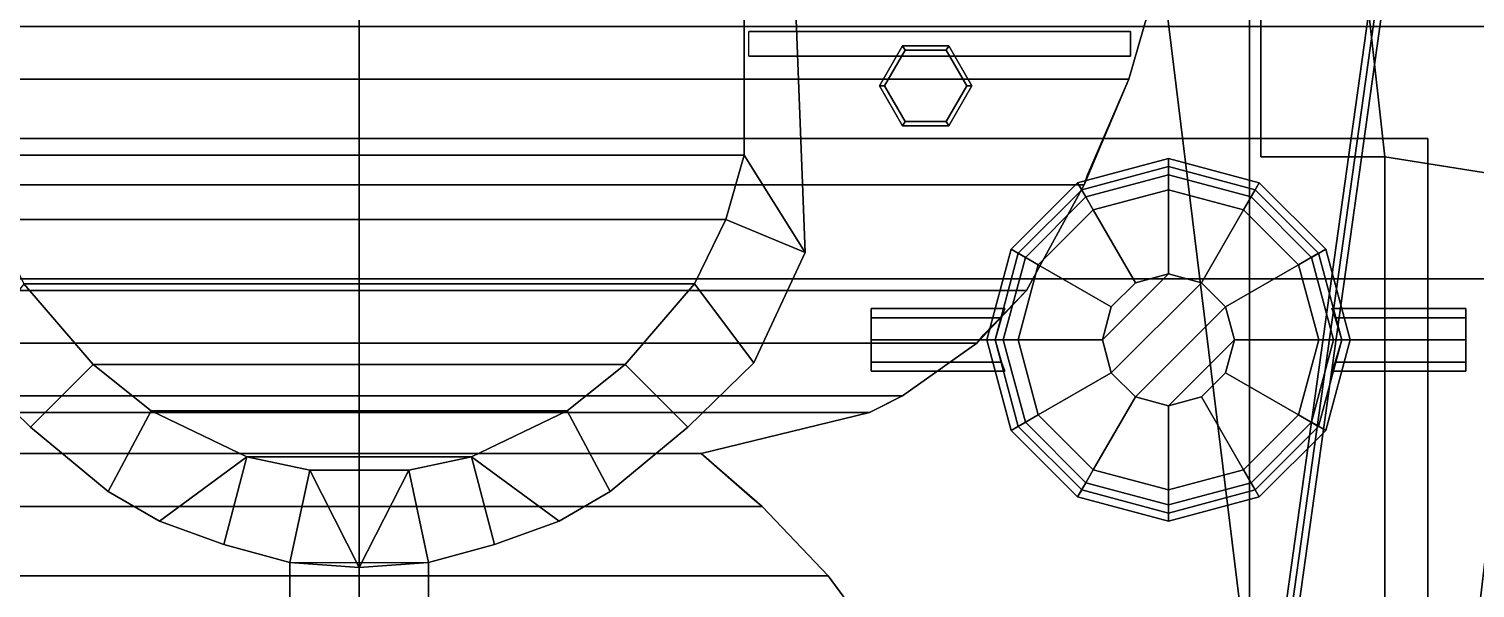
# Model space of a CAD drawing. Extents: x -12 to 12, y -95 to 93.
# Drawn here: x -2 to 6.76, y -0.53 to 2.86 of the extents above; entities that cross this region are included whole.
import ezdxf

# ---------------------------------------------------------------- set-up
doc = ezdxf.new("R2010")
doc.units = 0
doc.layers.get('0').update_dxf_attribs({"linetype": 'CONTINUOUS'})
doc.layers.add('RAILINGS', color=6, linetype='CONTINUOUS')
doc.layers.add('SUPERSCTUCTURE', color=3, linetype='CONTINUOUS')

msp = doc.modelspace()

# ---------------------------------------------------------------- linework, layer by layer
for points in [[(3, 18.38, 22.13), (5.5, -1.99, 28.75), (5.5, -1.99, 28.81), (3, 18.38, 22.18)], [(3, 18.38, 22.18), (5.5, -1.99, 28.81), (5.5, -1.99, 28.75), (3, 18.38, 22.13)], [(0, 15.71, 24.72), (0, -1.95, 31.76), (0, -1.95, 31.69), (0, 15.71, 24.67)], [(0, 15.71, 24.67), (0, -1.95, 31.69), (0, -1.95, 31.76), (0, 15.71, 24.72)], [(0, 1.35, -7.11), (-5.39, 1.35, -7.11), (-5.39, 10.75, -7.11), (0, 10.75, -7.11)], [(0, 10.75, -7.11), (5.39, 10.75, -7.11), (5.39, 1.35, -7.11), (0, 1.35, -7.11)], [(7.02, 1.35, -6.98), (5.39, 1.35, -7.11), (5.39, 10.75, -7.11), (6.5, 10.75, -6.98)], [(7.83, 1.35, -6.73), (7.02, 1.35, -6.98), (6.5, 10.75, -6.98), (7.61, 10.75, -6.73)], [(2.33, 2.1, 20.54), (2.33, 5.3, 20.54), (2.33, 4.41, 23.79), (2.33, 2.1, 22.5)], [(2.7, 1.51, 20.54), (2.56, 5.12, 20.54), (2.33, 5.3, 20.54), (2.33, 2.1, 20.54)], [(2.7, 1.51, 8.77), (2.56, 5.12, 8.77), (2.56, 5.12, 20.54), (2.7, 1.51, 20.54)], [(2.33, 4.41, 23.79), (-2.33, 4.41, 23.79), (-2.33, 2.1, 22.5), (2.33, 2.1, 22.5)], [(-4.66, 2.56, 16.64), (-4.95, 3.57, 16.64), (4.95, 3.57, 16.64), (4.66, 2.56, 16.64)], [(4.95, 3.57, 16.74), (-4.95, 3.57, 16.74), (-4.66, 2.56, 16.74), (4.66, 2.56, 16.74)], [(4.66, 2.56, 16.64), (4.95, 3.57, 16.64), (4.95, 3.57, 16.74), (4.66, 2.56, 16.74)], [(-8.53, -1.89, 8.67), (-8.53, 2.88, 8.67), (8.53, 2.88, 8.67), (8.53, -1.89, 8.67)], [(8.53, 2.88, 8.77), (-8.53, 2.88, 8.77), (-8.53, -1.89, 8.77), (8.53, -1.89, 8.77)], [(4.67, 2.85, 16.18), (2.36, 2.85, 13.17), (2.36, 2.85, 16.64), (4.67, 2.85, 16.64)], [(4.67, 2.7, 16.18), (2.36, 2.7, 13.17), (2.36, 2.85, 13.17), (4.67, 2.85, 16.18)], [(4.67, 2.7, 16.64), (4.67, 2.7, 16.18), (4.67, 2.85, 16.18), (4.67, 2.85, 16.64)], [(3.29, 2.7625, 16.74), (3.15, 2.52, 16.74), (3.15, 2.52, 16.79), (3.29, 2.7625, 16.79)], [(3.18, 2.52, 16.82), (3.305, 2.7365, 16.82), (3.29, 2.7625, 16.79), (3.15, 2.52, 16.79)], [(3.305, 2.7365, 16.82), (3.18, 2.52, 16.82), (3.18, 2.52, 17.43), (3.305, 2.7365, 17.43)], [(3.57, 2.7625, 16.74), (3.29, 2.7625, 16.74), (3.29, 2.7625, 16.79), (3.57, 2.7625, 16.79)], [(3.305, 2.7365, 16.82), (3.555, 2.7365, 16.82), (3.57, 2.7625, 16.79), (3.29, 2.7625, 16.79)], [(3.555, 2.7365, 16.82), (3.305, 2.7365, 16.82), (3.305, 2.7365, 17.43), (3.555, 2.7365, 17.43)], [(3.555, 2.7365, 16.82), (3.68, 2.52, 16.82), (3.71, 2.52, 16.79), (3.57, 2.7625, 16.79)], [(3.68, 2.52, 16.82), (3.555, 2.7365, 16.82), (3.555, 2.7365, 17.43), (3.68, 2.52, 17.43)], [(3.71, 2.52, 16.74), (3.57, 2.7625, 16.74), (3.57, 2.7625, 16.79), (3.71, 2.52, 16.79)], [(2.36, 2.7, 16.64), (2.36, 2.7, 13.17), (4.67, 2.7, 16.18), (4.67, 2.7, 16.64)], [(4.66, 2.56, 16.74), (-4.66, 2.56, 16.74), (-4.39, 1.92, 16.74), (4.39, 1.92, 16.74)], [(-4.39, 1.92, 16.64), (-4.66, 2.56, 16.64), (4.66, 2.56, 16.64), (4.39, 1.92, 16.64)], [(4.39, 1.92, 16.64), (4.66, 2.56, 16.64), (4.66, 2.56, 16.74), (4.39, 1.92, 16.74)], [(3.15, 2.52, 16.74), (3.29, 2.2775, 16.74), (3.29, 2.2775, 16.79), (3.15, 2.52, 16.79)], [(3.305, 2.3035, 16.82), (3.18, 2.52, 16.82), (3.15, 2.52, 16.79), (3.29, 2.2775, 16.79)], [(3.18, 2.52, 16.82), (3.305, 2.3035, 16.82), (3.305, 2.3035, 17.43), (3.18, 2.52, 17.43)], [(3.68, 2.52, 16.82), (3.555, 2.3035, 16.82), (3.57, 2.2775, 16.79), (3.71, 2.52, 16.79)], [(3.555, 2.3035, 16.82), (3.68, 2.52, 16.82), (3.68, 2.52, 17.43), (3.555, 2.3035, 17.43)], [(3.57, 2.2775, 16.74), (3.71, 2.52, 16.74), (3.71, 2.52, 16.79), (3.57, 2.2775, 16.79)], [(3.555, 2.3035, 16.82), (3.305, 2.3035, 16.82), (3.29, 2.2775, 16.79), (3.57, 2.2775, 16.79)], [(3.29, 2.2775, 16.74), (3.57, 2.2775, 16.74), (3.57, 2.2775, 16.79), (3.29, 2.2775, 16.79)], [(3.305, 2.3035, 16.82), (3.555, 2.3035, 16.82), (3.555, 2.3035, 17.43), (3.305, 2.3035, 17.43)], [(6.47, 2.2, 8.77), (-6.47, 2.2, 8.77), (-6.47, 2.2, 12.72), (6.47, 2.2, 12.72)], [(6.47, 2.2, 12.72), (-6.47, 2.2, 12.72), (-6.47, -0.68, 12.72), (6.47, -0.68, 12.72)], [(6.47, -0.68, 8.77), (6.47, 2.2, 8.77), (6.47, 2.2, 12.72), (6.47, -0.68, 12.72)], [(2.33, 2.1, 22.5), (-2.33, 2.1, 22.5), (-2.22, 1.71, 22.28), (2.22, 1.71, 22.28)], [(2.7, 1.51, 20.54), (2.7, 1.51, 20.54), (2.33, 2.1, 20.54), (2.22, 1.71, 20.54)], [(2.22, 1.71, 20.54), (2.33, 2.1, 20.54), (2.33, 2.1, 22.5), (2.22, 1.71, 22.28)], [(4.9, 2.08, 13.43), (4.35, 1.9326, 13.43), (4.375, 1.8893, 13.43), (4.9, 2.03, 13.43)], [(4.9, 1.98, 13.28), (4.4, 1.846, 13.28), (4.35, 1.9326, 13.28), (4.9, 2.08, 13.28)], [(4.9, 2.08, 13.28), (4.35, 1.9326, 13.28), (4.35, 1.9326, 13.43), (4.9, 2.08, 13.43)], [(4.9, 2.03, 13.43), (4.375, 1.8893, 13.43), (4.375, 1.8893, 15.33), (4.9, 2.03, 15.33)], [(4.9, 2.03, 15.33), (4.375, 1.8893, 15.33), (4.445, 1.7681, 15.53), (4.9, 1.89, 15.53)], [(5.45, 1.9326, 13.43), (4.9, 2.08, 13.43), (4.9, 2.03, 13.43), (5.425, 1.8893, 13.43)], [(5.4, 1.846, 13.28), (4.9, 1.98, 13.28), (4.9, 2.08, 13.28), (5.45, 1.9326, 13.28)], [(5.45, 1.9326, 13.28), (4.9, 2.08, 13.28), (4.9, 2.08, 13.43), (5.45, 1.9326, 13.43)], [(5.425, 1.8893, 13.43), (4.9, 2.03, 13.43), (4.9, 2.03, 15.33), (5.425, 1.8893, 15.33)], [(5.425, 1.8893, 15.33), (4.9, 2.03, 15.33), (4.9, 1.89, 15.53), (5.355, 1.7681, 15.53)], [(4.35, 1.9326, 13.43), (3.9474, 1.53, 13.43), (3.9907, 1.505, 13.43), (4.375, 1.8893, 13.43)], [(4.4, 1.846, 13.28), (4.034, 1.48, 13.28), (3.9474, 1.53, 13.28), (4.35, 1.9326, 13.28)], [(4.35, 1.9326, 13.28), (3.9474, 1.53, 13.28), (3.9474, 1.53, 13.43), (4.35, 1.9326, 13.43)], [(4.9, 1.98, 12.72), (4.4, 1.846, 12.72), (4.4, 1.846, 13.28), (4.9, 1.98, 13.28)], [(5.4, 1.846, 12.72), (4.9, 1.98, 12.72), (4.9, 1.98, 13.28), (5.4, 1.846, 13.28)], [(5.766, 1.48, 13.28), (5.4, 1.846, 13.28), (5.45, 1.9326, 13.28), (5.8526, 1.53, 13.28)], [(5.8526, 1.53, 13.43), (5.45, 1.9326, 13.43), (5.425, 1.8893, 13.43), (5.8093, 1.505, 13.43)], [(5.8526, 1.53, 13.28), (5.45, 1.9326, 13.28), (5.45, 1.9326, 13.43), (5.8526, 1.53, 13.43)], [(4.39, 1.92, 16.74), (-4.39, 1.92, 16.74), (-4.04, 1.28, 16.74), (4.04, 1.28, 16.74)], [(-4.04, 1.28, 16.64), (-4.39, 1.92, 16.64), (4.39, 1.92, 16.64), (4.04, 1.28, 16.64)], [(4.375, 1.8893, 13.43), (3.9907, 1.505, 13.43), (3.9907, 1.505, 15.33), (4.375, 1.8893, 15.33)], [(4.375, 1.8893, 15.33), (3.9907, 1.505, 15.33), (4.1119, 1.435, 15.53), (4.445, 1.7681, 15.53)], [(4.4, 1.846, 12.72), (4.034, 1.48, 12.72), (4.034, 1.48, 13.28), (4.4, 1.846, 13.28)], [(4.04, 1.28, 16.64), (4.39, 1.92, 16.64), (4.39, 1.92, 16.74), (4.04, 1.28, 16.74)], [(4.9, 1.89, 15.53), (4.445, 1.7681, 15.53), (4.7, 1.3264, 15.67), (4.9, 1.38, 15.67)], [(5.355, 1.7681, 15.53), (4.9, 1.89, 15.53), (4.9, 1.38, 15.67), (5.1, 1.3264, 15.67)], [(5.8093, 1.505, 15.33), (5.425, 1.8893, 15.33), (5.355, 1.7681, 15.53), (5.6881, 1.435, 15.53)], [(5.766, 1.48, 12.72), (5.4, 1.846, 12.72), (5.4, 1.846, 13.28), (5.766, 1.48, 13.28)], [(5.8093, 1.505, 13.43), (5.425, 1.8893, 13.43), (5.425, 1.8893, 15.33), (5.8093, 1.505, 15.33)], [(4.445, 1.7681, 15.53), (4.1119, 1.435, 15.53), (4.5536, 1.18, 15.67), (4.7, 1.3264, 15.67)], [(5.6881, 1.435, 15.53), (5.355, 1.7681, 15.53), (5.1, 1.3264, 15.67), (5.2464, 1.18, 15.67)], [(2.22, 1.71, 22.28), (-2.22, 1.71, 22.28), (-2.03, 1.32, 22.06), (2.03, 1.32, 22.06)], [(2.39, 0.84, 20.54), (2.7, 1.51, 20.54), (2.22, 1.71, 20.54), (2.03, 1.32, 20.54)], [(2.03, 1.32, 20.54), (2.22, 1.71, 20.54), (2.22, 1.71, 22.28), (2.03, 1.32, 22.06)], [(2.39, 0.84, 12.72), (2.7, 1.51, 12.72), (2.7, 1.51, 20.54), (2.39, 0.84, 20.54)], [(3.9474, 1.53, 13.43), (3.8, 0.98, 13.43), (3.85, 0.98, 13.43), (3.9907, 1.505, 13.43)], [(4.034, 1.48, 13.28), (3.9, 0.98, 13.28), (3.8, 0.98, 13.28), (3.9474, 1.53, 13.28)], [(3.9474, 1.53, 13.28), (3.8, 0.98, 13.28), (3.8, 0.98, 13.43), (3.9474, 1.53, 13.43)], [(3.9907, 1.505, 13.43), (3.85, 0.98, 13.43), (3.85, 0.98, 15.33), (3.9907, 1.505, 15.33)], [(3.9907, 1.505, 15.33), (3.85, 0.98, 15.33), (3.99, 0.98, 15.53), (4.1119, 1.435, 15.53)], [(5.95, 0.98, 15.33), (5.8093, 1.505, 15.33), (5.6881, 1.435, 15.53), (5.81, 0.98, 15.53)], [(5.9, 0.98, 13.28), (5.766, 1.48, 13.28), (5.8526, 1.53, 13.28), (6, 0.98, 13.28)], [(6, 0.98, 13.43), (5.8526, 1.53, 13.43), (5.8093, 1.505, 13.43), (5.95, 0.98, 13.43)], [(5.95, 0.98, 13.43), (5.8093, 1.505, 13.43), (5.8093, 1.505, 15.33), (5.95, 0.98, 15.33)], [(6, 0.98, 13.28), (5.8526, 1.53, 13.28), (5.8526, 1.53, 13.43), (6, 0.98, 13.43)], [(4.034, 1.48, 12.72), (3.9, 0.98, 12.72), (3.9, 0.98, 13.28), (4.034, 1.48, 13.28)], [(4.1119, 1.435, 15.53), (3.99, 0.98, 15.53), (4.5, 0.98, 15.67), (4.5536, 1.18, 15.67)], [(5.81, 0.98, 15.53), (5.6881, 1.435, 15.53), (5.2464, 1.18, 15.67), (5.3, 0.98, 15.67)], [(5.9, 0.98, 12.72), (5.766, 1.48, 12.72), (5.766, 1.48, 13.28), (5.9, 0.98, 13.28)], [(0, -7.65, -7.11), (-5.39, -7.65, -7.06), (-5.39, 1.35, -7.11), (0, 1.35, -7.11)], [(-1.61, 0.83, 20.54), (-2.03, 1.32, 20.54), (-2.39, 0.84, 20.54), (-1.99, 0.45, 20.54)], [(2.03, 1.32, 22.06), (-2.03, 1.32, 22.06), (-1.61, 0.83, 21.79), (1.61, 0.83, 21.79)], [(-1.61, 0.83, 21.79), (-2.03, 1.32, 22.06), (-2.03, 1.32, 20.54), (-1.61, 0.83, 20.54)], [(0, 1.35, -7.11), (5.39, 1.35, -7.11), (5.39, -7.65, -7.06), (0, -7.65, -7.11)], [(1.99, 0.45, 20.54), (2.39, 0.84, 20.54), (2.03, 1.32, 20.54), (1.61, 0.83, 20.54)], [(1.61, 0.83, 20.54), (2.03, 1.32, 20.54), (2.03, 1.32, 22.06), (1.61, 0.83, 21.79)], [(4.5, 0.98, 15.67), (4.9, 1.38, 15.67), (4.7, 1.3264, 15.67), (4.5536, 1.18, 15.67)], [(4.5536, 0.78, 15.67), (5.1, 1.3264, 15.67), (4.9, 1.38, 15.67), (4.5, 0.98, 15.67)], [(4.7, 0.6336, 15.67), (5.2464, 1.18, 15.67), (5.1, 1.3264, 15.67), (4.5536, 0.78, 15.67)], [(5.95, -7.65, -6.98), (5.39, -7.65, -7.06), (5.39, 1.35, -7.11), (7.02, 1.35, -6.98)], [(7.04, -7.65, -6.73), (5.95, -7.65, -6.98), (7.02, 1.35, -6.98), (7.83, 1.35, -6.73)], [(-3.74, 0.96, 16.64), (-4.04, 1.28, 16.64), (4.04, 1.28, 16.64), (3.74, 0.96, 16.64)], [(4.04, 1.28, 16.74), (-4.04, 1.28, 16.74), (-3.74, 0.96, 16.74), (3.74, 0.96, 16.74)], [(3.74, 0.96, 16.64), (4.04, 1.28, 16.64), (4.04, 1.28, 16.74), (3.74, 0.96, 16.74)], [(3.1, 0.98, 14.69), (3.1, 1.1144, 14.6344), (3.1, 1.17, 14.5), (3.1, 0.8456, 14.6344)], [(3.1, 0.8456, 14.6344), (3.1, 1.17, 14.5), (3.1, 1.1144, 14.3656), (3.1, 0.79, 14.5)], [(3.89, 1.1144, 14.6344), (3.91, 1.17, 14.5), (3.1, 1.17, 14.5), (3.1, 1.1144, 14.6344)], [(3.91, 1.17, 14.5), (3.89, 1.1144, 14.3656), (3.1, 1.1144, 14.3656), (3.1, 1.17, 14.5)], [(4.9, 0.58, 15.67), (5.3, 0.98, 15.67), (5.2464, 1.18, 15.67), (4.7, 0.6336, 15.67)], [(5.91, 1.1144, 14.3656), (5.89, 1.17, 14.5), (6.7, 1.17, 14.5), (6.7, 1.1144, 14.3656)], [(5.89, 1.17, 14.5), (5.91, 1.1144, 14.6344), (6.7, 1.1144, 14.6344), (6.7, 1.17, 14.5)], [(6.7, 1.17, 14.5), (6.7, 0.8456, 14.3656), (6.7, 0.98, 14.31), (6.7, 1.1144, 14.3656)], [(6.7, 1.1144, 14.6344), (6.7, 0.79, 14.5), (6.7, 0.8456, 14.3656), (6.7, 1.17, 14.5)], [(3.1, 0.79, 14.5), (3.1, 1.1144, 14.3656), (3.1, 0.98, 14.31), (3.1, 0.8456, 14.3656)], [(3.85, 0.98, 14.69), (3.89, 1.1144, 14.6344), (3.1, 1.1144, 14.6344), (3.1, 0.98, 14.69)], [(3.89, 1.1144, 14.3656), (3.85, 0.98, 14.31), (3.1, 0.98, 14.31), (3.1, 1.1144, 14.3656)], [(5.95, 0.98, 14.31), (5.91, 1.1144, 14.3656), (6.7, 1.1144, 14.3656), (6.7, 0.98, 14.31)], [(5.91, 1.1144, 14.6344), (5.95, 0.98, 14.69), (6.7, 0.98, 14.69), (6.7, 1.1144, 14.6344)], [(6.7, 0.98, 14.69), (6.7, 0.8456, 14.6344), (6.7, 0.79, 14.5), (6.7, 1.1144, 14.6344)], [(3.89, 0.8456, 14.6344), (3.85, 0.98, 14.69), (3.1, 0.98, 14.69), (3.1, 0.8456, 14.6344)], [(3.85, 0.98, 14.31), (3.89, 0.8456, 14.3656), (3.1, 0.8456, 14.3656), (3.1, 0.98, 14.31)], [(3.8, 0.98, 13.43), (3.9474, 0.43, 13.43), (3.9907, 0.455, 13.43), (3.85, 0.98, 13.43)], [(3.9, 0.98, 13.28), (4.034, 0.48, 13.28), (3.9474, 0.43, 13.28), (3.8, 0.98, 13.28)], [(3.8, 0.98, 13.28), (3.9474, 0.43, 13.28), (3.9474, 0.43, 13.43), (3.8, 0.98, 13.43)], [(3.85, 0.98, 13.43), (3.9907, 0.455, 13.43), (3.9907, 0.455, 15.33), (3.85, 0.98, 15.33)], [(3.85, 0.98, 15.33), (3.9907, 0.455, 15.33), (4.1119, 0.525, 15.53), (3.99, 0.98, 15.53)], [(3.9, 0.98, 12.72), (4.034, 0.48, 12.72), (4.034, 0.48, 13.28), (3.9, 0.98, 13.28)], [(3.99, 0.98, 15.53), (4.1119, 0.525, 15.53), (4.5536, 0.78, 15.67), (4.5, 0.98, 15.67)], [(5.1, 0.6336, 15.67), (5.2464, 0.78, 15.67), (5.3, 0.98, 15.67), (4.9, 0.58, 15.67)], [(5.6881, 0.525, 15.53), (5.81, 0.98, 15.53), (5.3, 0.98, 15.67), (5.2464, 0.78, 15.67)], [(5.8093, 0.455, 15.33), (5.95, 0.98, 15.33), (5.81, 0.98, 15.53), (5.6881, 0.525, 15.53)], [(5.766, 0.48, 13.28), (5.9, 0.98, 13.28), (6, 0.98, 13.28), (5.8526, 0.43, 13.28)], [(5.766, 0.48, 12.72), (5.9, 0.98, 12.72), (5.9, 0.98, 13.28), (5.766, 0.48, 13.28)], [(5.8526, 0.43, 13.43), (6, 0.98, 13.43), (5.95, 0.98, 13.43), (5.8093, 0.455, 13.43)], [(5.8093, 0.455, 13.43), (5.95, 0.98, 13.43), (5.95, 0.98, 15.33), (5.8093, 0.455, 15.33)], [(5.8526, 0.43, 13.28), (6, 0.98, 13.28), (6, 0.98, 13.43), (5.8526, 0.43, 13.43)], [(5.91, 0.8456, 14.3656), (5.95, 0.98, 14.31), (6.7, 0.98, 14.31), (6.7, 0.8456, 14.3656)], [(5.95, 0.98, 14.69), (5.91, 0.8456, 14.6344), (6.7, 0.8456, 14.6344), (6.7, 0.98, 14.69)], [(3.29, 0.64, 16.74), (3.74, 0.96, 16.74), (-3.74, 0.96, 16.74), (-3.29, 0.64, 16.74)], [(-3.74, 0.96, 16.64), (3.74, 0.96, 16.64), (3.29, 0.64, 16.64), (-3.29, 0.64, 16.64)], [(3.29, 0.64, 16.64), (3.74, 0.96, 16.64), (3.74, 0.96, 16.74), (3.29, 0.64, 16.74)], [(-1.99, 0.45, 20.54), (-2.39, 0.84, 20.54), (-2.39, 0.84, 12.72), (-1.99, 0.45, 12.72)], [(-1.26, 0.55, 20.54), (-1.61, 0.83, 20.54), (-1.99, 0.45, 20.54), (-1.52, 0.06, 20.54)], [(1.61, 0.83, 21.79), (-1.61, 0.83, 21.79), (-1.26, 0.55, 21.63), (1.26, 0.55, 21.63)], [(-1.26, 0.55, 21.63), (-1.61, 0.83, 21.79), (-1.61, 0.83, 20.54), (-1.26, 0.55, 20.54)], [(1.52, 0.06, 20.54), (1.99, 0.45, 20.54), (1.61, 0.83, 20.54), (1.26, 0.55, 20.54)], [(1.26, 0.55, 20.54), (1.61, 0.83, 20.54), (1.61, 0.83, 21.79), (1.26, 0.55, 21.63)], [(1.99, 0.45, 12.72), (2.39, 0.84, 12.72), (2.39, 0.84, 20.54), (1.99, 0.45, 20.54)], [(3.91, 0.79, 14.5), (3.89, 0.8456, 14.6344), (3.1, 0.8456, 14.6344), (3.1, 0.79, 14.5)], [(3.89, 0.8456, 14.3656), (3.91, 0.79, 14.5), (3.1, 0.79, 14.5), (3.1, 0.8456, 14.3656)], [(5.89, 0.79, 14.5), (5.91, 0.8456, 14.3656), (6.7, 0.8456, 14.3656), (6.7, 0.79, 14.5)], [(5.91, 0.8456, 14.6344), (5.89, 0.79, 14.5), (6.7, 0.79, 14.5), (6.7, 0.8456, 14.6344)], [(4.1119, 0.525, 15.53), (4.445, 0.1919, 15.53), (4.7, 0.6336, 15.67), (4.5536, 0.78, 15.67)], [(5.355, 0.1919, 15.53), (5.6881, 0.525, 15.53), (5.2464, 0.78, 15.67), (5.1, 0.6336, 15.67)], [(3.09, 0.54, 16.74), (3.29, 0.64, 16.74), (-3.29, 0.64, 16.74), (-3.09, 0.54, 16.74)], [(-3.29, 0.64, 16.64), (3.29, 0.64, 16.64), (3.09, 0.54, 16.64), (-3.09, 0.54, 16.64)], [(3.09, 0.54, 16.64), (3.29, 0.64, 16.64), (3.29, 0.64, 16.74), (3.09, 0.54, 16.74)], [(4.445, 0.1919, 15.53), (4.9, 0.07, 15.53), (4.9, 0.58, 15.67), (4.7, 0.6336, 15.67)], [(4.9, 0.07, 15.53), (5.355, 0.1919, 15.53), (5.1, 0.6336, 15.67), (4.9, 0.58, 15.67)], [(2.07, 0.29, 16.74), (3.09, 0.54, 16.74), (-3.09, 0.54, 16.74), (-2.07, 0.29, 16.74)], [(-3.09, 0.54, 16.64), (3.09, 0.54, 16.64), (2.07, 0.29, 16.64), (-2.07, 0.29, 16.64)], [(-0.68, 0.27, 20.54), (-1.26, 0.55, 20.54), (-1.52, 0.06, 20.54), (-1.21, -0.12, 20.54)], [(0.68, 0.27, 21.48), (1.26, 0.55, 21.63), (-1.26, 0.55, 21.63), (-0.68, 0.27, 21.48)], [(-0.68, 0.27, 21.48), (-1.26, 0.55, 21.63), (-1.26, 0.55, 20.54), (-0.68, 0.27, 20.54)], [(1.21, -0.12, 20.54), (1.52, 0.06, 20.54), (1.26, 0.55, 20.54), (0.68, 0.27, 20.54)], [(0.68, 0.27, 20.54), (1.26, 0.55, 20.54), (1.26, 0.55, 21.63), (0.68, 0.27, 21.48)], [(2.07, 0.29, 16.64), (3.09, 0.54, 16.64), (3.09, 0.54, 16.74), (2.07, 0.29, 16.74)], [(-1.52, 0.06, 20.54), (-1.99, 0.45, 20.54), (-1.99, 0.45, 12.72), (-1.52, 0.06, 12.72)], [(1.52, 0.06, 12.72), (1.99, 0.45, 12.72), (1.99, 0.45, 20.54), (1.52, 0.06, 20.54)], [(4.034, 0.48, 13.28), (4.4, 0.114, 13.28), (4.35, 0.0274, 13.28), (3.9474, 0.43, 13.28)], [(3.9474, 0.43, 13.43), (4.35, 0.0274, 13.43), (4.375, 0.0707, 13.43), (3.9907, 0.455, 13.43)], [(3.9907, 0.455, 15.33), (4.375, 0.0707, 15.33), (4.445, 0.1919, 15.53), (4.1119, 0.525, 15.53)], [(3.9907, 0.455, 13.43), (4.375, 0.0707, 13.43), (4.375, 0.0707, 15.33), (3.9907, 0.455, 15.33)], [(4.034, 0.48, 12.72), (4.4, 0.114, 12.72), (4.4, 0.114, 13.28), (4.034, 0.48, 13.28)], [(5.425, 0.0707, 15.33), (5.8093, 0.455, 15.33), (5.6881, 0.525, 15.53), (5.355, 0.1919, 15.53)], [(5.4, 0.114, 13.28), (5.766, 0.48, 13.28), (5.8526, 0.43, 13.28), (5.45, 0.0274, 13.28)], [(5.4, 0.114, 12.72), (5.766, 0.48, 12.72), (5.766, 0.48, 13.28), (5.4, 0.114, 13.28)], [(5.45, 0.0274, 13.43), (5.8526, 0.43, 13.43), (5.8093, 0.455, 13.43), (5.425, 0.0707, 13.43)], [(5.425, 0.0707, 13.43), (5.8093, 0.455, 13.43), (5.8093, 0.455, 15.33), (5.425, 0.0707, 15.33)], [(3.9474, 0.43, 13.28), (4.35, 0.0274, 13.28), (4.35, 0.0274, 13.43), (3.9474, 0.43, 13.43)], [(5.45, 0.0274, 13.28), (5.8526, 0.43, 13.28), (5.8526, 0.43, 13.43), (5.45, 0.0274, 13.43)], [(2.44, -0.03, 16.74), (2.07, 0.29, 16.74), (-2.07, 0.29, 16.74), (-2.44, -0.03, 16.74)], [(-2.07, 0.29, 16.64), (2.07, 0.29, 16.64), (2.44, -0.03, 16.64), (-2.44, -0.03, 16.64)], [(-0.82, -0.26, 20.54), (-0.68, 0.27, 20.54), (-1.21, -0.12, 20.54)], [(-0.3, 0.19, 20.54), (-0.68, 0.27, 20.54), (-0.82, -0.26, 20.54), (-0.42, -0.37, 20.54)], [(-0.3, 0.19, 21.43), (-0.68, 0.27, 21.48), (-0.68, 0.27, 20.54), (-0.3, 0.19, 20.54)], [(0.68, 0.27, 21.48), (-0.68, 0.27, 21.48), (-0.3, 0.19, 21.43), (0.3, 0.19, 21.43)], [(0.42, -0.37, 20.54), (0.82, -0.26, 20.54), (0.68, 0.27, 20.54), (0.3, 0.19, 20.54)], [(0.3, 0.19, 20.54), (0.68, 0.27, 20.54), (0.68, 0.27, 21.48), (0.3, 0.19, 21.43)], [(0.82, -0.26, 20.54), (1.21, -0.12, 20.54), (0.68, 0.27, 20.54)], [(2.44, -0.03, 16.64), (2.07, 0.29, 16.64), (2.07, 0.29, 16.74), (2.44, -0.03, 16.74)], [(0, -0.4, 20.54), (-0.3, 0.19, 20.54), (-0.42, -0.37, 20.54)], [(0.3, 0.19, 20.54), (-0.3, 0.19, 20.54), (0, -0.4, 20.54)], [(0.3, 0.19, 21.43), (-0.3, 0.19, 21.43), (-0.3, 0.19, 20.54), (0.3, 0.19, 20.54)], [(0.42, -0.37, 20.54), (0.3, 0.19, 20.54), (0, -0.4, 20.54)], [(4.375, 0.0707, 15.33), (4.9, -0.07, 15.33), (4.9, 0.07, 15.53), (4.445, 0.1919, 15.53)], [(4.9, -0.07, 15.33), (5.425, 0.0707, 15.33), (5.355, 0.1919, 15.53), (4.9, 0.07, 15.53)], [(4.4, 0.114, 13.28), (4.9, -0.02, 13.28), (4.9, -0.12, 13.28), (4.35, 0.0274, 13.28)], [(4.4, 0.114, 12.72), (4.9, -0.02, 12.72), (4.9, -0.02, 13.28), (4.4, 0.114, 13.28)], [(4.9, -0.02, 13.28), (5.4, 0.114, 13.28), (5.45, 0.0274, 13.28), (4.9, -0.12, 13.28)], [(4.9, -0.02, 12.72), (5.4, 0.114, 12.72), (5.4, 0.114, 13.28), (4.9, -0.02, 13.28)], [(-1.21, -0.12, 20.54), (-1.52, 0.06, 20.54), (-1.52, 0.06, 12.72), (-1.21, -0.12, 12.72)], [(1.21, -0.12, 12.72), (1.52, 0.06, 12.72), (1.52, 0.06, 20.54), (1.21, -0.12, 20.54)], [(4.35, 0.0274, 13.43), (4.9, -0.12, 13.43), (4.9, -0.07, 13.43), (4.375, 0.0707, 13.43)], [(4.35, 0.0274, 13.28), (4.9, -0.12, 13.28), (4.9, -0.12, 13.43), (4.35, 0.0274, 13.43)], [(4.375, 0.0707, 13.43), (4.9, -0.07, 13.43), (4.9, -0.07, 15.33), (4.375, 0.0707, 15.33)], [(4.9, -0.12, 13.43), (5.45, 0.0274, 13.43), (5.425, 0.0707, 13.43), (4.9, -0.07, 13.43)], [(4.9, -0.07, 13.43), (5.425, 0.0707, 13.43), (5.425, 0.0707, 15.33), (4.9, -0.07, 15.33)], [(4.9, -0.12, 13.28), (5.45, 0.0274, 13.28), (5.45, 0.0274, 13.43), (4.9, -0.12, 13.43)], [(2.84, -0.45, 16.74), (2.44, -0.03, 16.74), (-2.44, -0.03, 16.74), (-2.84, -0.45, 16.74)], [(-2.44, -0.03, 16.64), (2.44, -0.03, 16.64), (2.84, -0.45, 16.64), (-2.84, -0.45, 16.64)], [(2.84, -0.45, 16.64), (2.44, -0.03, 16.64), (2.44, -0.03, 16.74), (2.84, -0.45, 16.74)], [(-0.82, -0.26, 20.54), (-1.21, -0.12, 20.54), (-1.21, -0.12, 12.72), (-0.82, -0.26, 12.72)], [(0.82, -0.26, 12.72), (1.21, -0.12, 12.72), (1.21, -0.12, 20.54), (0.82, -0.26, 20.54)], [(-0.42, -0.37, 20.54), (-0.82, -0.26, 20.54), (-0.82, -0.26, 12.72), (-0.42, -0.37, 12.72)], [(0.42, -0.37, 12.72), (0.82, -0.26, 12.72), (0.82, -0.26, 20.54), (0.42, -0.37, 20.54)], [(-0.42, -3.7, 16.18), (-0.42, -0.37, 15.57), (0.42, -0.37, 15.57), (0.42, -3.7, 16.18)], [(-0.42, -0.37, 16.64), (-0.42, -0.37, 15.57), (-0.42, -3.7, 16.18), (-0.42, -3.7, 16.64)], [(-0.42, -0.37, 12.72), (0, -0.4, 12.72), (0, -0.4, 20.54), (-0.42, -0.37, 20.54)], [(0.42, -0.37, 20.54), (0, -0.4, 20.54), (0, -0.4, 12.72), (0.42, -0.37, 12.72)], [(0.42, -3.7, 16.18), (0.42, -0.37, 15.57), (0.42, -0.37, 16.64), (0.42, -3.7, 16.64)], [(3.23, -0.98, 16.74), (2.84, -0.45, 16.74), (-2.84, -0.45, 16.74), (-3.23, -0.98, 16.74)], [(-2.84, -0.45, 16.64), (2.84, -0.45, 16.64), (3.23, -0.98, 16.64), (-3.23, -0.98, 16.64)], [(3.23, -0.98, 16.64), (2.84, -0.45, 16.64), (2.84, -0.45, 16.74), (3.23, -0.98, 16.74)]]:
    msp.add_3dface(points)
at = {"color": 2}
for points in [[(5.46, -1.99, 28.74), (5.42, -1.99, 28.78), (7.92, 15.91, 23.94), (7.96, 15.91, 23.9)], [(5.42, -1.99, 28.78), (5.46, -1.99, 28.82), (7.96, 15.91, 23.98), (7.92, 15.91, 23.94)], [(5.5, -1.99, 28.78), (5.46, -1.99, 28.74), (7.96, 15.91, 23.9), (8, 15.91, 23.94)], [(5.46, -1.99, 28.82), (5.5, -1.99, 28.78), (8, 15.91, 23.94), (7.96, 15.91, 23.98)]]:
    msp.add_3dface(points, dxfattribs=at)
at = {"layer": 'RAILINGS'}
for points in [[(4.66, 2.56, 17.87), (4.66, 2.56, 17.92), (4.95, 3.57, 17.92), (4.95, 3.57, 17.87)], [(4.95, 3.57, 17.87), (4.95, 3.57, 17.92), (4.66, 2.56, 17.92), (4.66, 2.56, 17.87)], [(4.95, 3.57, 17.35), (4.95, 3.57, 17.4), (4.66, 2.56, 17.4), (4.66, 2.56, 17.35)], [(4.66, 2.56, 17.35), (4.66, 2.56, 17.4), (4.95, 3.57, 17.4), (4.95, 3.57, 17.35)], [(4.66, 2.56, 17.87), (4.66, 2.56, 17.92), (4.41, 1.98, 17.92), (4.41, 1.98, 17.87)], [(4.41, 1.98, 17.87), (4.41, 1.98, 17.92), (4.66, 2.56, 17.92), (4.66, 2.56, 17.87)], [(4.41, 1.98, 17.35), (4.41, 1.98, 17.4), (4.66, 2.56, 17.4), (4.66, 2.56, 17.35)], [(4.66, 2.56, 17.35), (4.66, 2.56, 17.4), (4.41, 1.98, 17.4), (4.41, 1.98, 17.35)], [(4.41, 1.98, 17.92), (4.39, 1.92, 17.92), (4.39, 1.92, 16.74), (4.41, 1.98, 16.74)], [(4.41, 1.98, 16.74), (4.39, 1.92, 16.74), (4.39, 1.92, 17.92), (4.41, 1.98, 17.92)], [(4.39, 1.92, 17.87), (4.39, 1.92, 17.92), (4.04, 1.28, 17.92), (4.04, 1.28, 17.87)], [(4.04, 1.28, 17.87), (4.04, 1.28, 17.92), (4.39, 1.92, 17.92), (4.39, 1.92, 17.87)], [(4.04, 1.28, 17.35), (4.04, 1.28, 17.4), (4.39, 1.92, 17.4), (4.39, 1.92, 17.35)], [(4.39, 1.92, 17.35), (4.39, 1.92, 17.4), (4.04, 1.28, 17.4), (4.04, 1.28, 17.35)], [(3.78, 1.01, 17.87), (3.78, 1.01, 17.92), (4.04, 1.28, 17.92), (4.04, 1.28, 17.87)], [(4.04, 1.28, 17.87), (4.04, 1.28, 17.92), (3.78, 1.01, 17.92), (3.78, 1.01, 17.87)], [(4.04, 1.28, 17.35), (4.04, 1.28, 17.4), (3.78, 1.01, 17.4), (3.78, 1.01, 17.35)], [(3.78, 1.01, 17.35), (3.78, 1.01, 17.4), (4.04, 1.28, 17.4), (4.04, 1.28, 17.35)], [(3.78, 1.01, 16.74), (3.74, 0.96, 16.74), (3.74, 0.96, 17.92), (3.78, 1.01, 17.92)], [(3.78, 1.01, 17.92), (3.74, 0.96, 17.92), (3.74, 0.96, 16.74), (3.78, 1.01, 16.74)], [(3.74, 0.96, 17.87), (3.74, 0.96, 17.92), (3.29, 0.64, 17.92), (3.29, 0.64, 17.87)], [(3.29, 0.64, 17.87), (3.29, 0.64, 17.92), (3.74, 0.96, 17.92), (3.74, 0.96, 17.87)], [(3.29, 0.64, 17.35), (3.29, 0.64, 17.4), (3.74, 0.96, 17.4), (3.74, 0.96, 17.35)], [(3.74, 0.96, 17.35), (3.74, 0.96, 17.4), (3.29, 0.64, 17.4), (3.29, 0.64, 17.35)], [(3.29, 0.64, 17.87), (3.29, 0.64, 17.92), (3.15, 0.57, 17.92), (3.15, 0.57, 17.87)], [(3.15, 0.57, 17.87), (3.15, 0.57, 17.92), (3.29, 0.64, 17.92), (3.29, 0.64, 17.87)], [(3.15, 0.57, 17.35), (3.15, 0.57, 17.4), (3.29, 0.64, 17.4), (3.29, 0.64, 17.35)], [(3.29, 0.64, 17.35), (3.29, 0.64, 17.4), (3.15, 0.57, 17.4), (3.15, 0.57, 17.35)], [(3.09, 0.54, 17.87), (3.09, 0.54, 17.92), (2.07, 0.29, 17.92), (2.07, 0.29, 17.87)], [(2.07, 0.29, 17.87), (2.07, 0.29, 17.92), (3.09, 0.54, 17.92), (3.09, 0.54, 17.87)], [(2.07, 0.29, 17.35), (2.07, 0.29, 17.4), (3.09, 0.54, 17.4), (3.09, 0.54, 17.35)], [(3.09, 0.54, 17.35), (3.09, 0.54, 17.4), (2.07, 0.29, 17.4), (2.07, 0.29, 17.35)], [(3.15, 0.57, 17.92), (3.09, 0.54, 17.92), (3.09, 0.54, 16.74), (3.15, 0.57, 16.74)], [(3.15, 0.57, 16.74), (3.09, 0.54, 16.74), (3.09, 0.54, 17.92), (3.15, 0.57, 17.92)], [(2.38, 0.02, 17.87), (2.38, 0.02, 17.92), (2.07, 0.29, 17.92), (2.07, 0.29, 17.87)], [(2.07, 0.29, 17.87), (2.07, 0.29, 17.92), (2.38, 0.02, 17.92), (2.38, 0.02, 17.87)], [(2.07, 0.29, 17.35), (2.07, 0.29, 17.4), (2.38, 0.02, 17.4), (2.38, 0.02, 17.35)], [(2.38, 0.02, 17.35), (2.38, 0.02, 17.4), (2.07, 0.29, 17.4), (2.07, 0.29, 17.35)], [(2.44, -0.03, 17.92), (2.38, 0.02, 17.92), (2.38, 0.02, 16.74), (2.44, -0.03, 16.74)], [(2.44, -0.03, 16.74), (2.38, 0.02, 16.74), (2.38, 0.02, 17.92), (2.44, -0.03, 17.92)], [(2.84, -0.45, 17.87), (2.84, -0.45, 17.92), (2.44, -0.03, 17.92), (2.44, -0.03, 17.87)], [(2.44, -0.03, 17.87), (2.44, -0.03, 17.92), (2.84, -0.45, 17.92), (2.84, -0.45, 17.87)], [(2.44, -0.03, 17.35), (2.44, -0.03, 17.4), (2.84, -0.45, 17.4), (2.84, -0.45, 17.35)], [(2.84, -0.45, 17.35), (2.84, -0.45, 17.4), (2.44, -0.03, 17.4), (2.44, -0.03, 17.35)], [(2.84, -0.45, 17.87), (2.84, -0.45, 17.92), (3.19, -0.93, 17.92), (3.19, -0.93, 17.87)], [(3.19, -0.93, 17.87), (3.19, -0.93, 17.92), (2.84, -0.45, 17.92), (2.84, -0.45, 17.87)], [(3.19, -0.93, 17.35), (3.19, -0.93, 17.4), (2.84, -0.45, 17.4), (2.84, -0.45, 17.35)], [(2.84, -0.45, 17.35), (2.84, -0.45, 17.4), (3.19, -0.93, 17.4), (3.19, -0.93, 17.35)]]:
    msp.add_3dface(points, dxfattribs=at)
at = {"layer": 'SUPERSCTUCTURE'}
for points in [[(10.86, 1.35, 6.1), (11.13, 10.75, 5.97), (5.46, 8.84, 5.99), (6.21, 2.09, 6.09)], [(5.46, 8.84, 5.99), (5.46, 8.84, 5.99), (5.46, 2.09, 6.09), (6.21, 2.09, 6.09)], [(5.46, 2.09, 6.09), (5.46, 8.84, 5.99), (5.46, 8.84, 8.67), (5.46, 2.09, 8.67)], [(6.21, 2.09, 6.09), (5.46, 2.09, 6.09), (5.46, 2.09, 8.67), (6.21, 2.09, 8.67)], [(10.71, -7.65, 6.12), (10.86, 1.35, 6.1), (6.21, 2.09, 6.09), (6.21, -0.6, 6.09)], [(6.21, -0.6, 6.09), (6.21, 2.09, 6.09), (6.21, 2.09, 8.67), (6.21, -0.6, 8.67)]]:
    msp.add_3dface(points, dxfattribs=at)

doc.saveas('drawing.dxf')
